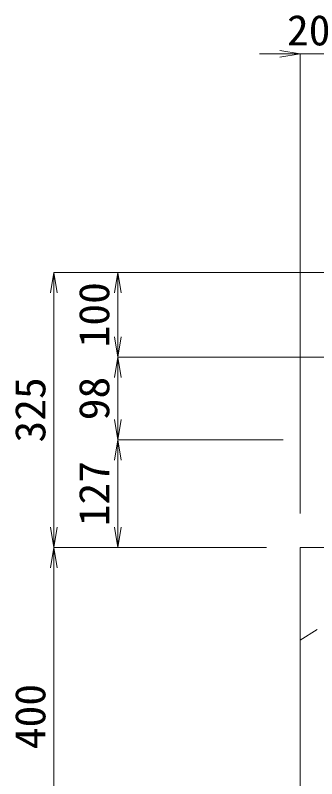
# Model space of a CAD drawing. Units: millimetres at full size; some dimension numbers follow another scale. Extents: x -734 to 58102, y 49499 to 87169.
# Drawn here: x 15737 to 16094, y 63253 to 64155 of the extents above; entities that cross this region are included whole.
import ezdxf
from ezdxf.enums import TextEntityAlignment as Align

# ---------------------------------------------------------------- set-up
doc = ezdxf.new("R2010")
doc.units = ezdxf.units.MM
doc.header["$LTSCALE"] = 50
doc.linetypes.add('USER1', pattern=[1.35, 0.75, -0.6])
doc.layers.add('寸法線', color=7, linetype='Continuous', lineweight=13)
doc.layers.add('本体', color=2, linetype='Continuous', lineweight=20)
doc.styles.add('ＭＳ 明朝', font='')
doc.styles.get('ＭＳ 明朝').set_extended_font_data('MS Mincho')

# ---------------------------------------------------------------- blocks, each defined once
blk = doc.blocks.new('open_arrow')
at = {"color": 0, "linetype": 'Continuous', "lineweight": -2}
blk.add_lwpolyline([(7.5, 1.25), (0, 0), (7.5, -1.25)], dxfattribs=at)

msp = doc.modelspace()

# ---------------------------------------------------------------- linework, layer by layer
at = {"layer": '寸法線'}
for p, q in [((16142.5, 64109.82), (16026.5, 64109.82)), ((16074.5, 63566.4), (16074.5, 64109.82)), ((15783.14, 63526.38), (15783.14, 63851.38)), ((16179.48, 63851.38), (15783.14, 63851.38)), ((15858.69, 63851.38), (15858.69, 63751.38)), ((16179.48, 63851.38), (15858.69, 63851.38)), ((16174.48, 63751.38), (15858.69, 63751.38)), ((15858.69, 63751.38), (15858.69, 63653.38)), ((16174.48, 63751.38), (15858.69, 63751.38)), ((15858.69, 63653.38), (15858.69, 63526.38)), ((16054.48, 63653.38), (15858.69, 63653.38)), ((16054.48, 63653.38), (15858.69, 63653.38)), ((15783.14, 63526.38), (15783.14, 63126.38)), ((16034.48, 63526.38), (15783.14, 63526.38)), ((16034.48, 63526.38), (15783.14, 63526.38)), ((16034.48, 63526.38), (15858.69, 63526.38))]:
    msp.add_line(p, q, dxfattribs=at)
at = {"layer": '本体'}
for p, q in [((16074.5, 63526.38), (16074.5, 62076.38)), ((16544.5, 63526.38), (16074.5, 63526.38))]:
    msp.add_line(p, q, dxfattribs=at)
at = {"layer": '本体', "linetype": 'USER1', "lineweight": 9}
msp.add_line((16074.51, 63416.88), (16094.51, 63429.38), dxfattribs=at)
msp.add_line((16074.51, 63416.88), (16094.51, 63429.38), dxfattribs=at)

# ---------------------------------------------------------------- block references
at = {"layer": '寸法線', "xscale": 3.2, "yscale": 3.2}
for p, rotation in [((16074.5, 64109.82), 180), ((15783.14, 63851.38), 270), ((15858.69, 63851.38), 270), ((15858.69, 63751.38), 90), ((15858.69, 63751.38), 270), ((15858.69, 63653.38), 90), ((15858.69, 63653.38), 270), ((15783.14, 63526.38), 90), ((15858.69, 63526.38), 90), ((15783.14, 63526.38), 270)]:
    msp.add_blockref('open_arrow', p, dxfattribs=dict(at, rotation=rotation))

# ---------------------------------------------------------------- texts
at = {"layer": '寸法線', "style": 'ＭＳ 明朝', "width": 1.05}
msp.add_text('20', height=36.03, dxfattribs=at).set_placement((16084.5, 64137.84), align=Align.MIDDLE_CENTER)
for s, p in [('100', (15830.67, 63801.38)), ('325', (15755.12, 63688.88)), ('98', (15830.67, 63702.38)), ('127', (15830.67, 63589.88)), ('400', (15755.12, 63326.38))]:
    msp.add_text(s, height=36.03, rotation=90, dxfattribs=at).set_placement(p, align=Align.MIDDLE_CENTER)

doc.saveas('drawing.dxf')
